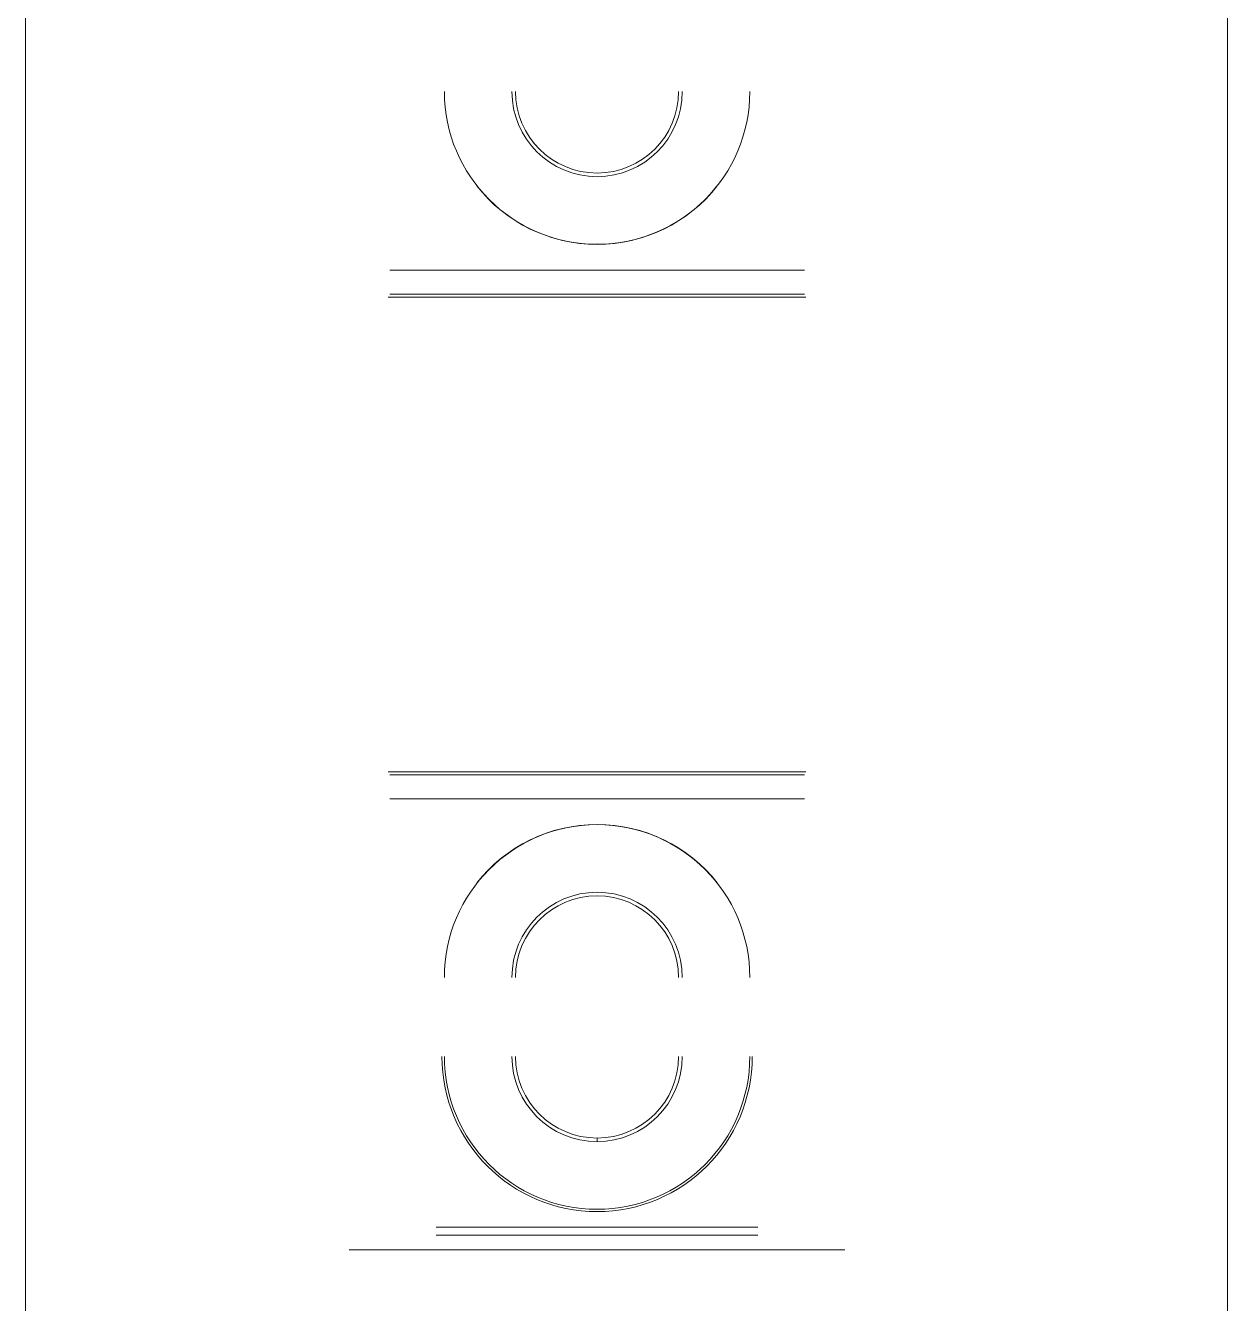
# Model space of a CAD drawing. Header units: millimetres. Extents: x -227 to 153, y -202 to 178.
# Drawn here: x 35.38 to 73.38, y -42.52 to -2.12 of the extents above; entities that cross this region are included whole.
import ezdxf

# ---------------------------------------------------------------- set-up
doc = ezdxf.new("R2010")
doc.units = ezdxf.units.MM
doc.layers.add('1', color=7, linetype='CONTINUOUS', true_color=0xffffff)

# ---------------------------------------------------------------- blocks, each defined once
blk = doc.blocks.new('9500100')
at = {"layer": '1', "color": 250, "linetype": 'CONTINUOUS', "lineweight": 5}
for p, q in [((0.35, 1.31, 0.3086), (0.35, 1.31, -0.3086)), ((0.3683, 0.2598, 0.2003), (0.3683, 0.2598, -0.2003)), ((-0.9112, 0.25, -0.2581), (-0.9112, 0.25, 0.2581)), ((0.3783, 0.25, -0.2003), (0.3783, 0.25, 0.2003)), ((0.489, 0.25), (0.4845, -0.01)), ((0.9112, 0.25, 0.2581), (0.9112, 0.25, -0.2581)), ((-0.9412, 0.2205, 0.2581), (-0.9412, 0.2205, -0.2581)), ((0.9412, 0.2205, -0.2581), (0.9412, 0.2205, 0.2581)), ((-0.945, 0, 0.26), (-0.945, 0, -0.26)), ((0.945, 0, 0.26), (0.945, 0, -0.26))]:
    blk.add_line(p, q, dxfattribs=at)
at = {"layer": '1', "color": 250, "linetype": 'CONTINUOUS', "lineweight": 5, "extrusion": (0, 1, 0)}
for centre, radius, start, end in [((0.689, 0, 0.25), 0.1015, 270, 90), ((-0.5906, 0, 0.25), 0.1015, 0, 90), ((-0.5906, 0, 0.25), 0.1015, 270, 0), ((-0.689, 0, 0.25), 0.1015, 90, 270), ((-0.5906, 0, 0.16), 0.1931, 270, 90)]:
    blk.add_arc(centre, radius, start, end, dxfattribs=at)
at = {"layer": '1', "color": 250, "linetype": 'CONTINUOUS', "lineweight": 5, "extrusion": (0, -1, 0)}
for centre, radius, start, end in [((-0.689, 0), 0.1903, 128.13, 231.87), ((0.689, 0), 0.1903, 308.13, 51.87), ((-0.689, 0, 0.01), 0.1901, 90, 270), ((-0.689, 0, 0.01), 0.106, 90, 270), ((0.5906, 0, 0.01), 0.1901, 90, 270), ((0.5906, 0, 0.01), 0.106, 180, 270), ((0.5906, 0, 0.01), 0.106, 90, 180), ((0.689, 0, 0.01), 0.1901, 270, 90), ((0.689, 0, 0.01), 0.106, 270, 90)]:
    blk.add_arc(centre, radius, start, end, dxfattribs=at)
blk = doc.blocks.new('FSM25E')
at = {"layer": '1', "color": 163, "linetype": 'CONTINUOUS', "lineweight": -3}
blk.add_blockref('9500100', (0.110492, -0.501714, 0.282552), dxfattribs=at)
blk.add_blockref('9500100', (0.110492, -0.501714, 0.282552), dxfattribs=at)
blk.add_blockref('9500100', (0.110492, -0.501714, 0.282552), dxfattribs=at)
blk.add_blockref('9500100', (0.110492, -0.501714, 0.282552), dxfattribs=at)
blk.add_blockref('9500100', (0.110492, -0.501714, 0.282552), dxfattribs=at)
blk.add_blockref('9500100', (0.110492, -0.501714, 0.282552), dxfattribs=at)
blk.add_blockref('9500100', (0.110492, -0.501714, 0.282552), dxfattribs=at)
blk.add_blockref('9500100', (0.110492, -0.501714, 0.282552), dxfattribs=at)
blk = doc.blocks.new('BUSBAR_MODEL')
at = {"layer": '1', "color": 32, "linetype": 'CONTINUOUS', "lineweight": 5}
for p, q in [((0, 230), (0, 0)), ((0, 230, 9.5), (0, 0, 9.5)), ((38, 230), (38, 0)), ((38, 230, 9.5), (38, 0, 9.5))]:
    blk.add_line(p, q, dxfattribs=at)

msp = doc.modelspace()

# ---------------------------------------------------------------- block references
at = {"layer": '1', "color": 163, "linetype": 'CONTINUOUS', "lineweight": -3}
msp.add_blockref('BUSBAR_MODEL', (35.377444, -139.630945, -80.506027), dxfattribs=at)
at = {"layer": '1', "color": 163, "linetype": 'CONTINUOUS', "lineweight": -3, "extrusion": (1, 0, 0), "xscale": 25.4, "yscale": 25.4, "zscale": 25.4}
for p in [(10.488443, -102.687485, 46.270299), (-52.517557, -102.687485, 46.270299)]:
    msp.add_blockref('FSM25E', p, dxfattribs=at)

doc.saveas('drawing.dxf')
